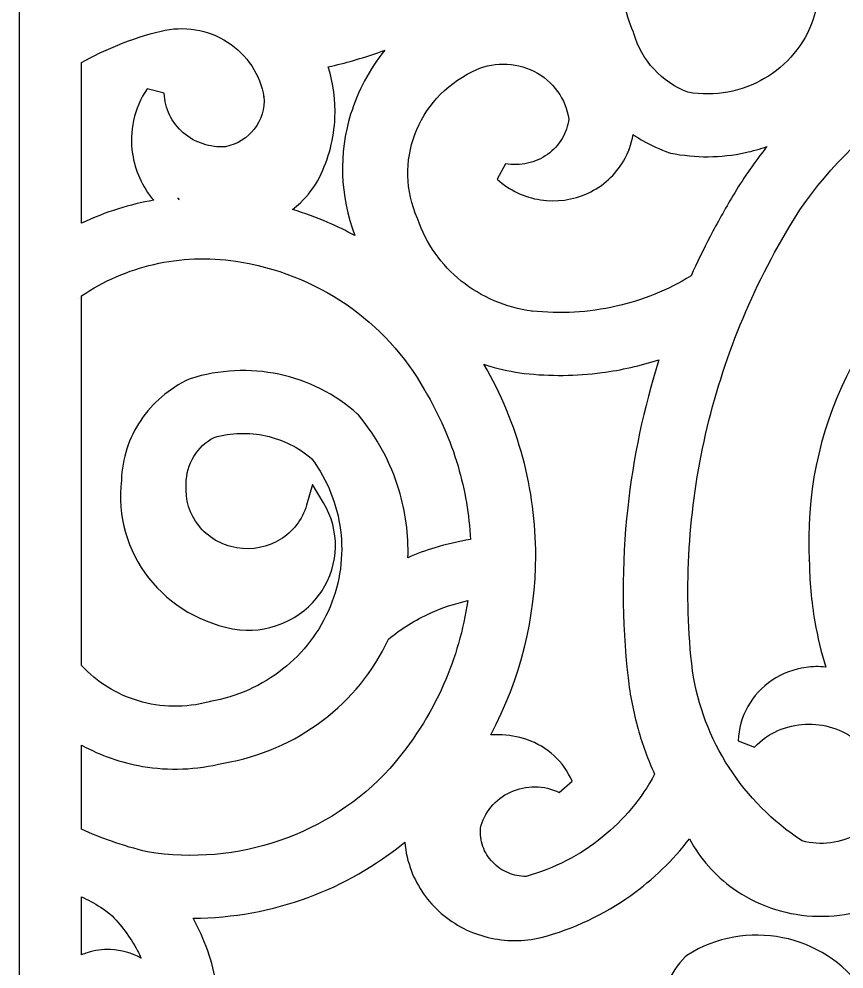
# Model space of a CAD drawing. Header units: centimetres. Extents: x 14.9 to 20.9, y -9 to 9.
# Drawn here: x 14.944 to 18.104, y -2.656 to 0.983 of the extents above; entities that cross this region are included whole.
import ezdxf

# ---------------------------------------------------------------- set-up
doc = ezdxf.new("R2010")
doc.units = ezdxf.units.CM
doc.header["$MEASUREMENT"] = 0
doc.layers.add('layer 1', color=7, linetype='Continuous')

msp = doc.modelspace()

# ---------------------------------------------------------------- linework, layer by layer
at = {"layer": 'layer 1', "color": 250, "lineweight": 30}
for points, knots in [([(14.94403, 9.00077), (14.94403, 9.00077), (20.90677, 9.00077), (20.90677, 9.00077), (20.90677, 9.00077), (20.90677, 9.00077), (20.90677, -9.00021), (20.90677, -9.00021), (20.90677, -9.00021), (20.90677, -9.00021), (14.94403, -9.00021), (14.94403, -9.00021), (14.94403, -9.00021), (14.94403, -9.00021), (14.94403, 9.00077), (14.94403, 9.00077)], [0, 0, 0, 0, 0.2, 0.2, 0.2, 0.2, 0.4, 0.4, 0.4, 0.4, 0.6, 0.6, 0.6, 0.6, 1, 1, 1, 1]), ([(17.2657, 1.70221), (17.27615, 1.70731), (17.28683, 1.71201), (17.29769, 1.7163), (17.29769, 1.7163), (17.35785, 1.74002), (17.42376, 1.75107), (17.49122, 1.74692), (17.49122, 1.74692), (17.58478, 1.74117), (17.67144, 1.70685), (17.74101, 1.652), (17.74101, 1.652), (17.81054, 1.59718), (17.86281, 1.52192), (17.88763, 1.43425), (17.88763, 1.43425), (17.88763, 1.43425), (17.88832, 1.43075), (17.88832, 1.43075), (17.88832, 1.43075), (17.90196, 1.34985), (17.88398, 1.27025), (17.84245, 1.20466), (17.84245, 1.20466), (17.80083, 1.13893), (17.73565, 1.08723), (17.65499, 1.06231), (17.65499, 1.06231), (17.65499, 1.06231), (17.61505, 1.11501), (17.61505, 1.11501), (17.61505, 1.11501), (17.64359, 1.15448), (17.65523, 1.20093), (17.6508, 1.24578), (17.6508, 1.24578), (17.64637, 1.29072), (17.62587, 1.33422), (17.59018, 1.3677), (17.59018, 1.3677), (17.55469, 1.40098), (17.50916, 1.41933), (17.46249, 1.42219), (17.46249, 1.42219), (17.41773, 1.42493), (17.37217, 1.41346), (17.33366, 1.38728), (17.33366, 1.38728), (17.29004, 1.32021), (17.26461, 1.24464), (17.25797, 1.16731), (17.25797, 1.16731), (17.25116, 1.08803), (17.2642, 1.0073), (17.29772, 0.93238), (17.29772, 0.93238), (17.29772, 0.93238), (17.29939, 0.92767), (17.29939, 0.92767), (17.29939, 0.92767), (17.31369, 0.87614), (17.34031, 0.82932), (17.37627, 0.79041), (17.37627, 0.79041), (17.41156, 0.75223), (17.45566, 0.72188), (17.50575, 0.70238), (17.50575, 0.70238), (17.61003, 0.68459), (17.71317, 0.70521), (17.7985, 0.75463), (17.7985, 0.75463), (17.88482, 0.80462), (17.95296, 0.88408), (17.9857, 0.98302), (17.9857, 0.98302), (17.9857, 0.98302), (17.98542, 0.98208), (17.98542, 0.98208), (17.98542, 0.98208), (18.02689, 1.12024), (18.04433, 1.2634), (18.03798, 1.40587), (18.03798, 1.40587), (18.03182, 1.54423), (18.00323, 1.68139), (17.95245, 1.81214), (17.95245, 1.81214), (17.83993, 1.87426), (17.73345, 1.94559), (17.63413, 2.02523), (17.63413, 2.02523), (17.55386, 2.08959), (17.47834, 2.15926), (17.40815, 2.23377), (17.40815, 2.23377), (17.39925, 2.12954), (17.38006, 2.02779), (17.35146, 1.92954), (17.35146, 1.92954), (17.32867, 1.85125), (17.29993, 1.7753), (17.2657, 1.70221)], [0, 0, 0, 0, 0.037037, 0.037037, 0.037037, 0.037037, 0.0740741, 0.0740741, 0.0740741, 0.0740741, 0.1111111, 0.1111111, 0.1111111, 0.1111111, 0.1481481, 0.1481481, 0.1481481, 0.1481481, 0.1851852, 0.1851852, 0.1851852, 0.1851852, 0.2222222, 0.2222222, 0.2222222, 0.2222222, 0.2592593, 0.2592593, 0.2592593, 0.2592593, 0.2962963, 0.2962963, 0.2962963, 0.2962963, 0.3333333, 0.3333333, 0.3333333, 0.3333333, 0.3703704, 0.3703704, 0.3703704, 0.3703704, 0.4074074, 0.4074074, 0.4074074, 0.4074074, 0.4444444, 0.4444444, 0.4444444, 0.4444444, 0.4814815, 0.4814815, 0.4814815, 0.4814815, 0.5185185, 0.5185185, 0.5185185, 0.5185185, 0.5555556, 0.5555556, 0.5555556, 0.5555556, 0.5925926, 0.5925926, 0.5925926, 0.5925926, 0.6296296, 0.6296296, 0.6296296, 0.6296296, 0.6666667, 0.6666667, 0.6666667, 0.6666667, 0.7037037, 0.7037037, 0.7037037, 0.7037037, 0.7407407, 0.7407407, 0.7407407, 0.7407407, 0.7777778, 0.7777778, 0.7777778, 0.7777778, 0.8148148, 0.8148148, 0.8148148, 0.8148148, 0.8518519, 0.8518519, 0.8518519, 0.8518519, 0.8888889, 0.8888889, 0.8888889, 0.8888889, 0.9259259, 0.9259259, 0.9259259, 0.9259259, 1, 1, 1, 1]), ([(15.18362, 0.20097), (15.22913, 0.22252), (15.27628, 0.24091), (15.3247, 0.256), (15.3247, 0.256), (15.36893, 0.26978), (15.41408, 0.28075), (15.45987, 0.2888), (15.45987, 0.2888), (15.41578, 0.34084), (15.38835, 0.40274), (15.37869, 0.46713), (15.37869, 0.46713), (15.36606, 0.55136), (15.38387, 0.6399), (15.43461, 0.71618), (15.43461, 0.71618), (15.43461, 0.71618), (15.50016, 0.69866), (15.50016, 0.69866), (15.50016, 0.69866), (15.50115, 0.66947), (15.50816, 0.64134), (15.52045, 0.61584), (15.52045, 0.61584), (15.53273, 0.59036), (15.55052, 0.56706), (15.57304, 0.54753), (15.57304, 0.54753), (15.59548, 0.52808), (15.62135, 0.51355), (15.64895, 0.50451), (15.64895, 0.50451), (15.67618, 0.49559), (15.70555, 0.49193), (15.73541, 0.49406), (15.73541, 0.49406), (15.78084, 0.50327), (15.8192, 0.52802), (15.84531, 0.56163), (15.84531, 0.56163), (15.87208, 0.5961), (15.88608, 0.63988), (15.88174, 0.68581), (15.88174, 0.68581), (15.88174, 0.68581), (15.88188, 0.68379), (15.88188, 0.68379), (15.88188, 0.68379), (15.87509, 0.72668), (15.85904, 0.76732), (15.83529, 0.80333), (15.83529, 0.80333), (15.81149, 0.83942), (15.78017, 0.87064), (15.74287, 0.89461), (15.74287, 0.89461), (15.7054, 0.9187), (15.66353, 0.93459), (15.6201, 0.94179), (15.6201, 0.94179), (15.57669, 0.94899), (15.53172, 0.94751), (15.48806, 0.93686), (15.48806, 0.93686), (15.43144, 0.92306), (15.37603, 0.9051), (15.32224, 0.88324), (15.32224, 0.88324), (15.27427, 0.86374), (15.22796, 0.84131), (15.18362, 0.81611), (15.18362, 0.81611), (15.18362, 0.81611), (15.18362, 0.20097), (15.18362, 0.20097)], [0, 0, 0, 0, 0.05, 0.05, 0.05, 0.05, 0.1, 0.1, 0.1, 0.1, 0.15, 0.15, 0.15, 0.15, 0.2, 0.2, 0.2, 0.2, 0.25, 0.25, 0.25, 0.25, 0.3, 0.3, 0.3, 0.3, 0.35, 0.35, 0.35, 0.35, 0.4, 0.4, 0.4, 0.4, 0.45, 0.45, 0.45, 0.45, 0.5, 0.5, 0.5, 0.5, 0.55, 0.55, 0.55, 0.55, 0.6, 0.6, 0.6, 0.6, 0.65, 0.65, 0.65, 0.65, 0.7, 0.7, 0.7, 0.7, 0.75, 0.75, 0.75, 0.75, 0.8, 0.8, 0.8, 0.8, 0.85, 0.85, 0.85, 0.85, 0.9, 0.9, 0.9, 0.9, 1, 1, 1, 1]), ([(20.44375, -0.2044), (20.40096, -0.08307), (20.3472, 0.03427), (20.28322, 0.14631), (20.28322, 0.14631), (20.21298, 0.26929), (20.13021, 0.38592), (20.03589, 0.49448), (20.03589, 0.49448), (19.89588, 0.65571), (19.71552, 0.77254), (19.51717, 0.83762), (19.51717, 0.83762), (19.31863, 0.90277), (19.10207, 0.91623), (18.88987, 0.87067), (18.88987, 0.87067), (18.88987, 0.87067), (18.88875, 0.8704), (18.88875, 0.8704), (18.88875, 0.8704), (18.67928, 0.83205), (18.48368, 0.75037), (18.31387, 0.63354), (18.31387, 0.63354), (18.14419, 0.5168), (18.00016, 0.36476), (17.8937, 0.18562), (17.8937, 0.18562), (17.8937, 0.18562), (17.89357, 0.18562), (17.89357, 0.18562), (17.89357, 0.18562), (17.73975, -0.07129), (17.63043, -0.34863), (17.56799, -0.63548), (17.56799, -0.63548), (17.50557, -0.92223), (17.48996, -1.21856), (17.52352, -1.51358), (17.52352, -1.51358), (17.5433, -1.64687), (17.59171, -1.77293), (17.66398, -1.88441), (17.66398, -1.88441), (17.73544, -1.99464), (17.83017, -2.09065), (17.94358, -2.16537), (17.94358, -2.16537), (17.97934, -2.17506), (18.01629, -2.1774), (18.05218, -2.1727), (18.05218, -2.1727), (18.08975, -2.16777), (18.12625, -2.15515), (18.15909, -2.13518), (18.15909, -2.13518), (18.19194, -2.1152), (18.21955, -2.0888), (18.2405, -2.0581), (18.2405, -2.0581), (18.25875, -2.03135), (18.2719, -2.00138), (18.279, -1.96958), (18.279, -1.96958), (18.25687, -1.94126), (18.2358, -1.91215), (18.21583, -1.8823), (18.21583, -1.8823), (18.19429, -1.85012), (18.17397, -1.81694), (18.15492, -1.78286), (18.15492, -1.78286), (18.09754, -1.73611), (18.02616, -1.71481), (17.95597, -1.71823), (17.95597, -1.71823), (17.88402, -1.72174), (17.81347, -1.75132), (17.76074, -1.80619), (17.76074, -1.80619), (17.76074, -1.80619), (17.69909, -1.7818), (17.69909, -1.7818), (17.69909, -1.7818), (17.70046, -1.73552), (17.71316, -1.69086), (17.73537, -1.6511), (17.73537, -1.6511), (17.75759, -1.6113), (17.78925, -1.57652), (17.82852, -1.55005), (17.82852, -1.55005), (17.86778, -1.52359), (17.9124, -1.50692), (17.95858, -1.50056), (17.95858, -1.50056), (17.98342, -1.49715), (18.0087, -1.49673), (18.03384, -1.4994), (18.03384, -1.4994), (18.01646, -1.44257), (18.00265, -1.38478), (17.99245, -1.32637), (17.99245, -1.32637), (17.97878, -1.24803), (17.97163, -1.16886), (17.97113, -1.08963), (17.97113, -1.08963), (17.97113, -1.08963), (17.97113, -1.09139), (17.97113, -1.09139), (17.97113, -1.09139), (17.95689, -0.84484), (18.00767, -0.60301), (18.11352, -0.38624), (18.11352, -0.38624), (18.21932, -0.1696), (18.38016, 0.02182), (18.58611, 0.16768), (18.58611, 0.16768), (18.58611, 0.16768), (18.58555, 0.16741), (18.58555, 0.16741), (18.58555, 0.16741), (18.69638, 0.249), (18.82426, 0.30257), (18.95802, 0.32613), (18.95802, 0.32613), (19.09156, 0.34964), (19.23065, 0.34308), (19.36413, 0.30447), (19.36413, 0.30447), (19.36413, 0.30447), (19.36608, 0.3038), (19.36608, 0.3038), (19.36608, 0.3038), (19.53598, 0.24384), (19.6858, 0.14623), (19.80543, 0.02153), (19.80543, 0.02153), (19.91342, -0.09105), (19.99686, -0.22572), (20.04832, -0.37475), (20.04832, -0.37475), (20.1053, -0.33371), (20.16667, -0.29879), (20.23132, -0.2705), (20.23132, -0.2705), (20.29894, -0.2409), (20.37019, -0.21867), (20.44375, -0.2044)], [0, 0, 0, 0, 0.025641, 0.025641, 0.025641, 0.025641, 0.0512821, 0.0512821, 0.0512821, 0.0512821, 0.0769231, 0.0769231, 0.0769231, 0.0769231, 0.1025641, 0.1025641, 0.1025641, 0.1025641, 0.1282051, 0.1282051, 0.1282051, 0.1282051, 0.1538462, 0.1538462, 0.1538462, 0.1538462, 0.1794872, 0.1794872, 0.1794872, 0.1794872, 0.2051282, 0.2051282, 0.2051282, 0.2051282, 0.2307692, 0.2307692, 0.2307692, 0.2307692, 0.2564103, 0.2564103, 0.2564103, 0.2564103, 0.2820513, 0.2820513, 0.2820513, 0.2820513, 0.3076923, 0.3076923, 0.3076923, 0.3076923, 0.3333333, 0.3333333, 0.3333333, 0.3333333, 0.3589744, 0.3589744, 0.3589744, 0.3589744, 0.3846154, 0.3846154, 0.3846154, 0.3846154, 0.4102564, 0.4102564, 0.4102564, 0.4102564, 0.4358974, 0.4358974, 0.4358974, 0.4358974, 0.4615385, 0.4615385, 0.4615385, 0.4615385, 0.4871795, 0.4871795, 0.4871795, 0.4871795, 0.5128205, 0.5128205, 0.5128205, 0.5128205, 0.5384615, 0.5384615, 0.5384615, 0.5384615, 0.5641026, 0.5641026, 0.5641026, 0.5641026, 0.5897436, 0.5897436, 0.5897436, 0.5897436, 0.6153846, 0.6153846, 0.6153846, 0.6153846, 0.6410256, 0.6410256, 0.6410256, 0.6410256, 0.6666667, 0.6666667, 0.6666667, 0.6666667, 0.6923077, 0.6923077, 0.6923077, 0.6923077, 0.7179487, 0.7179487, 0.7179487, 0.7179487, 0.7435897, 0.7435897, 0.7435897, 0.7435897, 0.7692308, 0.7692308, 0.7692308, 0.7692308, 0.7948718, 0.7948718, 0.7948718, 0.7948718, 0.8205128, 0.8205128, 0.8205128, 0.8205128, 0.8461538, 0.8461538, 0.8461538, 0.8461538, 0.8717949, 0.8717949, 0.8717949, 0.8717949, 0.8974359, 0.8974359, 0.8974359, 0.8974359, 0.9230769, 0.9230769, 0.9230769, 0.9230769, 0.9487179, 0.9487179, 0.9487179, 0.9487179, 1, 1, 1, 1]), ([(16.34513, 0.86377), (16.33627, 0.8605), (16.32737, 0.85729), (16.31843, 0.85416), (16.31843, 0.85416), (16.25689, 0.83258), (16.19345, 0.81434), (16.12832, 0.79968), (16.12832, 0.79968), (16.14844, 0.73613), (16.15702, 0.67026), (16.15418, 0.60493), (16.15418, 0.60493), (16.15078, 0.52657), (16.13095, 0.44875), (16.0949, 0.37638), (16.0949, 0.37638), (16.0949, 0.37638), (16.09449, 0.37558), (16.09449, 0.37558), (16.09449, 0.37558), (16.07549, 0.33988), (16.05093, 0.30748), (16.02185, 0.2794), (16.02185, 0.2794), (16.01225, 0.27013), (16.00218, 0.26134), (15.99166, 0.25307), (15.99166, 0.25307), (16.03771, 0.23927), (16.08287, 0.22287), (16.12691, 0.20398), (16.12691, 0.20398), (16.16226, 0.18881), (16.1969, 0.17203), (16.2307, 0.15368), (16.2307, 0.15368), (16.17187, 0.307), (16.16899, 0.46952), (16.21428, 0.61798), (16.21428, 0.61798), (16.2413, 0.70654), (16.28547, 0.79012), (16.34513, 0.86377)], [0, 0, 0, 0, 0.0833333, 0.0833333, 0.0833333, 0.0833333, 0.1666667, 0.1666667, 0.1666667, 0.1666667, 0.25, 0.25, 0.25, 0.25, 0.3333333, 0.3333333, 0.3333333, 0.3333333, 0.4166667, 0.4166667, 0.4166667, 0.4166667, 0.5, 0.5, 0.5, 0.5, 0.5833333, 0.5833333, 0.5833333, 0.5833333, 0.6666667, 0.6666667, 0.6666667, 0.6666667, 0.75, 0.75, 0.75, 0.75, 0.8333333, 0.8333333, 0.8333333, 0.8333333, 1, 1, 1, 1]), ([(17.29596, 0.5403), (17.29005, 0.50414), (17.27736, 0.46953), (17.25882, 0.43807), (17.25882, 0.43807), (17.22824, 0.38618), (17.18179, 0.34314), (17.12373, 0.31616), (17.12373, 0.31616), (17.06581, 0.28925), (17.00217, 0.28113), (16.94128, 0.29049), (16.94128, 0.29049), (16.88047, 0.29985), (16.82256, 0.32669), (16.77603, 0.36972), (16.77603, 0.36972), (16.77603, 0.36972), (16.80693, 0.42848), (16.80693, 0.42848), (16.80693, 0.42848), (16.83524, 0.42337), (16.86406, 0.42411), (16.89162, 0.4303), (16.89162, 0.4303), (16.91906, 0.43645), (16.9452, 0.44804), (16.96828, 0.46467), (16.96828, 0.46467), (16.99124, 0.48121), (17.01019, 0.50214), (17.02423, 0.52594), (17.02423, 0.52594), (17.03755, 0.5485), (17.04632, 0.57349), (17.0498, 0.59961), (17.0498, 0.59961), (17.04426, 0.63825), (17.02944, 0.6744), (17.0072, 0.70547), (17.0072, 0.70547), (16.98429, 0.73747), (16.95335, 0.76422), (16.91644, 0.78287), (16.91644, 0.78287), (16.87959, 0.80149), (16.83915, 0.81075), (16.7987, 0.81064), (16.7987, 0.81064), (16.75829, 0.81054), (16.71796, 0.8011), (16.68128, 0.78233), (16.68128, 0.78233), (16.68128, 0.78233), (16.68072, 0.78206), (16.68072, 0.78206), (16.68072, 0.78206), (16.57435, 0.73001), (16.4981, 0.64235), (16.46023, 0.54122), (16.46023, 0.54122), (16.42239, 0.44013), (16.42294, 0.3255), (16.47018, 0.21943), (16.47018, 0.21943), (16.47018, 0.21943), (16.47129, 0.21647), (16.47129, 0.21647), (16.47129, 0.21647), (16.50334, 0.1221), (16.562, 0.04065), (16.6382, -0.02059), (16.6382, -0.02059), (16.71438, -0.08182), (16.80784, -0.12264), (16.90948, -0.13574), (16.90948, -0.13574), (16.90948, -0.13574), (16.90893, -0.1356), (16.90893, -0.1356), (16.90893, -0.1356), (17.01725, -0.14764), (17.12606, -0.14126), (17.23068, -0.11752), (17.23068, -0.11752), (17.33193, -0.09455), (17.42914, -0.0554), (17.51809, -0.00103), (17.51809, -0.00103), (17.54083, 0.0495), (17.56527, 0.0999), (17.59139, 0.15011), (17.59139, 0.15011), (17.61888, 0.20296), (17.64796, 0.25498), (17.67859, 0.30609), (17.67859, 0.30609), (17.67859, 0.30609), (17.67845, 0.30609), (17.67845, 0.30609), (17.67845, 0.30609), (17.71455, 0.36677), (17.75458, 0.42515), (17.79827, 0.48089), (17.79827, 0.48089), (17.80187, 0.48549), (17.8055, 0.49007), (17.80916, 0.49463), (17.80916, 0.49463), (17.78213, 0.48517), (17.75452, 0.4774), (17.7265, 0.47134), (17.7265, 0.47134), (17.63312, 0.45117), (17.5354, 0.45019), (17.43982, 0.46981), (17.43982, 0.46981), (17.43982, 0.46981), (17.43537, 0.47103), (17.43537, 0.47103), (17.43537, 0.47103), (17.39924, 0.4835), (17.36456, 0.49926), (17.33178, 0.51805), (17.33178, 0.51805), (17.3196, 0.52503), (17.30765, 0.53245), (17.29596, 0.5403)], [0, 0, 0, 0, 0.030303, 0.030303, 0.030303, 0.030303, 0.0606061, 0.0606061, 0.0606061, 0.0606061, 0.0909091, 0.0909091, 0.0909091, 0.0909091, 0.1212121, 0.1212121, 0.1212121, 0.1212121, 0.1515152, 0.1515152, 0.1515152, 0.1515152, 0.1818182, 0.1818182, 0.1818182, 0.1818182, 0.2121212, 0.2121212, 0.2121212, 0.2121212, 0.2424242, 0.2424242, 0.2424242, 0.2424242, 0.2727273, 0.2727273, 0.2727273, 0.2727273, 0.3030303, 0.3030303, 0.3030303, 0.3030303, 0.3333333, 0.3333333, 0.3333333, 0.3333333, 0.3636364, 0.3636364, 0.3636364, 0.3636364, 0.3939394, 0.3939394, 0.3939394, 0.3939394, 0.4242424, 0.4242424, 0.4242424, 0.4242424, 0.4545455, 0.4545455, 0.4545455, 0.4545455, 0.4848485, 0.4848485, 0.4848485, 0.4848485, 0.5151515, 0.5151515, 0.5151515, 0.5151515, 0.5454545, 0.5454545, 0.5454545, 0.5454545, 0.5757576, 0.5757576, 0.5757576, 0.5757576, 0.6060606, 0.6060606, 0.6060606, 0.6060606, 0.6363636, 0.6363636, 0.6363636, 0.6363636, 0.6666667, 0.6666667, 0.6666667, 0.6666667, 0.6969697, 0.6969697, 0.6969697, 0.6969697, 0.7272727, 0.7272727, 0.7272727, 0.7272727, 0.7575758, 0.7575758, 0.7575758, 0.7575758, 0.7878788, 0.7878788, 0.7878788, 0.7878788, 0.8181818, 0.8181818, 0.8181818, 0.8181818, 0.8484848, 0.8484848, 0.8484848, 0.8484848, 0.8787879, 0.8787879, 0.8787879, 0.8787879, 0.9090909, 0.9090909, 0.9090909, 0.9090909, 0.9393939, 0.9393939, 0.9393939, 0.9393939, 1, 1, 1, 1]), ([(15.5521, 0.29575), (15.55241, 0.29553), (15.55278, 0.29527), (15.55321, 0.29497), (15.55321, 0.29497), (15.55321, 0.29497), (15.55321, 0.29505), (15.55321, 0.29505), (15.55321, 0.29505), (15.55168, 0.29611), (15.55065, 0.29681), (15.5521, 0.29575)], [0, 0, 0, 0, 0.25, 0.25, 0.25, 0.25, 0.5, 0.5, 0.5, 0.5, 1, 1, 1, 1]), ([(15.55321, 0.29505), (15.55321, 0.29505), (15.55321, 0.29511), (15.55321, 0.29511), (15.55321, 0.29511), (15.56105, 0.28956), (15.55618, 0.29298), (15.55321, 0.29505)], [0, 0, 0, 0, 0.3333333, 0.3333333, 0.3333333, 0.3333333, 1, 1, 1, 1]), ([(15.18362, -1.49343), (15.24282, -1.55798), (15.31854, -1.60441), (15.40145, -1.62914), (15.40145, -1.62914), (15.48741, -1.65477), (15.58121, -1.6572), (15.67248, -1.63244), (15.67248, -1.63244), (15.67248, -1.63244), (15.67582, -1.63177), (15.67582, -1.63177), (15.67582, -1.63177), (15.77945, -1.61354), (15.87468, -1.57016), (15.9539, -1.50765), (15.9539, -1.50765), (16.03303, -1.4452), (16.0961, -1.36363), (16.13548, -1.26896), (16.13548, -1.26896), (16.17485, -1.17432), (16.18776, -1.0731), (16.1754, -0.97477), (16.1754, -0.97477), (16.16321, -0.87783), (16.12643, -0.78384), (16.06621, -0.7019), (16.06621, -0.7019), (16.01521, -0.6578), (15.95436, -0.62797), (15.8899, -0.61378), (15.8899, -0.61378), (15.82533, -0.59957), (15.75703, -0.601), (15.69128, -0.61945), (15.69128, -0.61945), (15.65886, -0.63698), (15.63241, -0.66239), (15.61388, -0.69252), (15.61388, -0.69252), (15.61388, -0.69252), (15.61374, -0.69252), (15.61374, -0.69252), (15.61374, -0.69252), (15.59474, -0.72341), (15.58429, -0.75943), (15.58454, -0.79709), (15.58454, -0.79709), (15.58454, -0.79709), (15.58454, -0.79992), (15.58454, -0.79992), (15.58454, -0.79992), (15.57955, -0.85876), (15.59795, -0.91439), (15.63249, -0.95774), (15.63249, -0.95774), (15.66711, -1.00119), (15.71796, -1.03258), (15.77776, -1.04279), (15.77776, -1.04279), (15.83764, -1.05301), (15.89656, -1.04035), (15.94449, -1.01095), (15.94449, -1.01095), (15.99231, -0.98163), (16.02924, -0.93553), (16.04527, -0.87882), (16.04527, -0.87882), (16.04527, -0.87882), (16.06767, -0.79955), (16.06767, -0.79955), (16.06767, -0.79955), (16.06767, -0.79955), (16.1104, -0.87046), (16.1104, -0.87046), (16.1104, -0.87046), (16.14205, -0.92297), (16.15721, -0.98176), (16.15605, -1.0402), (16.15605, -1.0402), (16.15487, -1.09887), (16.13737, -1.15718), (16.10367, -1.20843), (16.10367, -1.20843), (16.07003, -1.2596), (16.0229, -1.29958), (15.96849, -1.32544), (15.96849, -1.32544), (15.9144, -1.35114), (15.85299, -1.36268), (15.79041, -1.35712), (15.79041, -1.35712), (15.79041, -1.35712), (15.78847, -1.35698), (15.78847, -1.35698), (15.78847, -1.35698), (15.64452, -1.33645), (15.52229, -1.26199), (15.44066, -1.1577), (15.44066, -1.1577), (15.35977, -1.05437), (15.31883, -0.92166), (15.33621, -0.78308), (15.33621, -0.78308), (15.3387, -0.70035), (15.36503, -0.62165), (15.41006, -0.55462), (15.41006, -0.55462), (15.45509, -0.48758), (15.51875, -0.43237), (15.59589, -0.39662), (15.59589, -0.39662), (15.59589, -0.39662), (15.60007, -0.395), (15.60007, -0.395), (15.60007, -0.395), (15.71154, -0.35947), (15.82857, -0.35464), (15.93925, -0.37799), (15.93925, -0.37799), (16.05006, -0.40138), (16.15446, -0.45293), (16.24052, -0.53012), (16.24052, -0.53012), (16.24052, -0.53012), (16.24386, -0.53376), (16.24386, -0.53376), (16.24386, -0.53376), (16.31527, -0.61908), (16.36766, -0.71638), (16.39918, -0.81963), (16.39918, -0.81963), (16.42485, -0.90368), (16.4367, -0.9917), (16.43373, -1.08041), (16.43373, -1.08041), (16.46738, -1.06577), (16.50178, -1.05307), (16.53675, -1.04237), (16.53675, -1.04237), (16.5813, -1.02874), (16.6269, -1.01828), (16.6732, -1.0111), (16.6732, -1.0111), (16.66836, -0.91558), (16.65233, -0.82136), (16.62562, -0.73019), (16.62562, -0.73019), (16.59609, -0.62939), (16.5534, -0.53202), (16.49825, -0.4405), (16.49825, -0.4405), (16.49825, -0.4405), (16.49769, -0.43929), (16.49769, -0.43929), (16.49769, -0.43929), (16.42417, -0.30652), (16.32042, -0.19432), (16.19653, -0.10958), (16.19653, -0.10958), (16.07271, -0.0249), (15.92878, 0.03226), (15.77484, 0.05499), (15.77484, 0.05499), (15.77484, 0.05499), (15.77456, 0.05512), (15.77456, 0.05512), (15.77456, 0.05512), (15.66912, 0.07128), (15.56232, 0.06683), (15.46008, 0.04313), (15.46008, 0.04313), (15.36172, 0.02034), (15.2678, -0.02032), (15.18362, -0.0776), (15.18362, -0.0776), (15.18362, -0.0776), (15.18362, -1.49343), (15.18362, -1.49343)], [0, 0, 0, 0, 0.0217391, 0.0217391, 0.0217391, 0.0217391, 0.0434783, 0.0434783, 0.0434783, 0.0434783, 0.0652174, 0.0652174, 0.0652174, 0.0652174, 0.0869565, 0.0869565, 0.0869565, 0.0869565, 0.1086957, 0.1086957, 0.1086957, 0.1086957, 0.1304348, 0.1304348, 0.1304348, 0.1304348, 0.1521739, 0.1521739, 0.1521739, 0.1521739, 0.173913, 0.173913, 0.173913, 0.173913, 0.1956522, 0.1956522, 0.1956522, 0.1956522, 0.2173913, 0.2173913, 0.2173913, 0.2173913, 0.2391304, 0.2391304, 0.2391304, 0.2391304, 0.2608696, 0.2608696, 0.2608696, 0.2608696, 0.2826087, 0.2826087, 0.2826087, 0.2826087, 0.3043478, 0.3043478, 0.3043478, 0.3043478, 0.326087, 0.326087, 0.326087, 0.326087, 0.3478261, 0.3478261, 0.3478261, 0.3478261, 0.3695652, 0.3695652, 0.3695652, 0.3695652, 0.3913043, 0.3913043, 0.3913043, 0.3913043, 0.4130435, 0.4130435, 0.4130435, 0.4130435, 0.4347826, 0.4347826, 0.4347826, 0.4347826, 0.4565217, 0.4565217, 0.4565217, 0.4565217, 0.4782609, 0.4782609, 0.4782609, 0.4782609, 0.5, 0.5, 0.5, 0.5, 0.5217391, 0.5217391, 0.5217391, 0.5217391, 0.5434783, 0.5434783, 0.5434783, 0.5434783, 0.5652174, 0.5652174, 0.5652174, 0.5652174, 0.5869565, 0.5869565, 0.5869565, 0.5869565, 0.6086957, 0.6086957, 0.6086957, 0.6086957, 0.6304348, 0.6304348, 0.6304348, 0.6304348, 0.6521739, 0.6521739, 0.6521739, 0.6521739, 0.673913, 0.673913, 0.673913, 0.673913, 0.6956522, 0.6956522, 0.6956522, 0.6956522, 0.7173913, 0.7173913, 0.7173913, 0.7173913, 0.7391304, 0.7391304, 0.7391304, 0.7391304, 0.7608696, 0.7608696, 0.7608696, 0.7608696, 0.7826087, 0.7826087, 0.7826087, 0.7826087, 0.8043478, 0.8043478, 0.8043478, 0.8043478, 0.826087, 0.826087, 0.826087, 0.826087, 0.8478261, 0.8478261, 0.8478261, 0.8478261, 0.8695652, 0.8695652, 0.8695652, 0.8695652, 0.8913043, 0.8913043, 0.8913043, 0.8913043, 0.9130435, 0.9130435, 0.9130435, 0.9130435, 0.9347826, 0.9347826, 0.9347826, 0.9347826, 0.9565217, 0.9565217, 0.9565217, 0.9565217, 1, 1, 1, 1]), ([(15.17235, -0.08608), (15.17235, -0.08608), (15.17235, -0.08609), (15.17235, -0.08609), (15.17235, -0.08609), (15.17235, -0.08609), (15.17235, -0.08608), (15.17235, -0.08608)], [0, 0, 0, 0, 0.3333333, 0.3333333, 0.3333333, 0.3333333, 1, 1, 1, 1]), ([(16.7246, -0.33928), (16.85705, -0.56706), (16.92327, -0.82002), (16.92324, -1.0729), (16.92324, -1.0729), (16.92321, -1.30847), (16.8657, -1.54409), (16.75071, -1.75936), (16.75071, -1.75936), (16.76094, -1.75864), (16.77117, -1.75838), (16.78138, -1.75855), (16.78138, -1.75855), (16.81775, -1.75918), (16.8542, -1.76548), (16.88931, -1.77741), (16.88931, -1.77741), (16.92857, -1.79075), (16.96394, -1.81187), (16.99343, -1.83895), (16.99343, -1.83895), (17.02286, -1.86596), (17.04649, -1.89899), (17.06235, -1.93623), (17.06235, -1.93623), (17.06235, -1.93623), (17.0135, -1.98004), (17.0135, -1.98004), (17.0135, -1.98004), (16.98432, -1.96577), (16.95245, -1.95845), (16.92043, -1.95811), (16.92043, -1.95811), (16.88836, -1.95778), (16.85626, -1.96444), (16.82666, -1.97814), (16.82666, -1.97814), (16.79718, -1.99179), (16.77171, -2.01176), (16.75184, -2.03614), (16.75184, -2.03614), (16.73267, -2.05966), (16.71883, -2.08709), (16.71173, -2.11669), (16.71173, -2.11669), (16.70971, -2.14073), (16.71285, -2.16441), (16.72065, -2.18633), (16.72065, -2.18633), (16.72863, -2.20877), (16.74138, -2.22956), (16.75835, -2.24721), (16.75835, -2.24721), (16.77539, -2.26492), (16.79589, -2.27873), (16.81837, -2.288), (16.81837, -2.288), (16.83946, -2.29671), (16.86246, -2.30142), (16.88614, -2.30162), (16.88614, -2.30162), (16.99419, -2.27145), (17.0934, -2.21992), (17.17828, -2.15146), (17.17828, -2.15146), (17.26026, -2.08535), (17.32863, -2.00359), (17.37844, -1.91019), (17.37844, -1.91019), (17.35303, -1.8538), (17.33194, -1.79591), (17.31532, -1.73698), (17.31532, -1.73698), (17.29725, -1.67294), (17.28434, -1.60718), (17.27678, -1.5403), (17.27678, -1.5403), (17.27678, -1.5403), (17.27678, -1.54044), (17.27678, -1.54044), (17.27678, -1.54044), (17.25204, -1.32367), (17.2517, -1.10554), (17.27536, -0.88984), (17.27536, -0.88984), (17.29645, -0.69753), (17.33655, -0.50733), (17.39536, -0.32193), (17.39536, -0.32193), (17.32431, -0.34509), (17.25119, -0.36165), (17.177, -0.37148), (17.177, -0.37148), (17.07847, -0.38453), (16.97838, -0.38562), (16.87909, -0.37444), (16.87909, -0.37444), (16.87909, -0.37444), (16.87853, -0.37431), (16.87853, -0.37431), (16.87853, -0.37431), (16.83406, -0.36869), (16.79034, -0.35942), (16.74785, -0.34665), (16.74785, -0.34665), (16.74005, -0.34431), (16.7323, -0.34185), (16.7246, -0.33928)], [0, 0, 0, 0, 0.0357143, 0.0357143, 0.0357143, 0.0357143, 0.0714286, 0.0714286, 0.0714286, 0.0714286, 0.1071429, 0.1071429, 0.1071429, 0.1071429, 0.1428571, 0.1428571, 0.1428571, 0.1428571, 0.1785714, 0.1785714, 0.1785714, 0.1785714, 0.2142857, 0.2142857, 0.2142857, 0.2142857, 0.25, 0.25, 0.25, 0.25, 0.2857143, 0.2857143, 0.2857143, 0.2857143, 0.3214286, 0.3214286, 0.3214286, 0.3214286, 0.3571429, 0.3571429, 0.3571429, 0.3571429, 0.3928571, 0.3928571, 0.3928571, 0.3928571, 0.4285714, 0.4285714, 0.4285714, 0.4285714, 0.4642857, 0.4642857, 0.4642857, 0.4642857, 0.5, 0.5, 0.5, 0.5, 0.5357143, 0.5357143, 0.5357143, 0.5357143, 0.5714286, 0.5714286, 0.5714286, 0.5714286, 0.6071429, 0.6071429, 0.6071429, 0.6071429, 0.6428571, 0.6428571, 0.6428571, 0.6428571, 0.6785714, 0.6785714, 0.6785714, 0.6785714, 0.7142857, 0.7142857, 0.7142857, 0.7142857, 0.75, 0.75, 0.75, 0.75, 0.7857143, 0.7857143, 0.7857143, 0.7857143, 0.8214286, 0.8214286, 0.8214286, 0.8214286, 0.8571429, 0.8571429, 0.8571429, 0.8571429, 0.8928571, 0.8928571, 0.8928571, 0.8928571, 0.9285714, 0.9285714, 0.9285714, 0.9285714, 1, 1, 1, 1]), ([(15.18362, -2.12041), (15.22085, -2.13757), (15.25896, -2.15306), (15.29781, -2.16676), (15.29781, -2.16676), (15.34281, -2.18263), (15.38881, -2.19616), (15.43564, -2.20721), (15.43564, -2.20721), (15.60847, -2.2355), (15.7827, -2.21946), (15.94267, -2.16447), (15.94267, -2.16447), (16.10281, -2.10942), (16.24861, -2.01537), (16.3643, -1.88775), (16.3643, -1.88775), (16.3643, -1.88775), (16.36403, -1.88802), (16.36403, -1.88802), (16.36403, -1.88802), (16.4498, -1.79086), (16.51923, -1.68217), (16.57053, -1.56597), (16.57053, -1.56597), (16.61564, -1.4638), (16.64673, -1.35591), (16.6626, -1.24502), (16.6626, -1.24502), (16.61315, -1.25605), (16.56519, -1.2721), (16.5195, -1.29281), (16.5195, -1.29281), (16.46196, -1.3189), (16.40793, -1.35246), (16.35895, -1.39278), (16.35895, -1.39278), (16.30134, -1.51664), (16.2141, -1.62284), (16.10674, -1.70414), (16.10674, -1.70414), (15.99755, -1.78684), (15.86766, -1.84377), (15.72709, -1.86736), (15.72709, -1.86736), (15.62333, -1.89363), (15.51783, -1.89692), (15.4171, -1.87981), (15.4171, -1.87981), (15.33504, -1.86587), (15.25603, -1.83835), (15.18362, -1.79865), (15.18362, -1.79865), (15.18362, -1.79865), (15.18362, -2.12041), (15.18362, -2.12041)], [0, 0, 0, 0, 0.0666667, 0.0666667, 0.0666667, 0.0666667, 0.1333333, 0.1333333, 0.1333333, 0.1333333, 0.2, 0.2, 0.2, 0.2, 0.2666667, 0.2666667, 0.2666667, 0.2666667, 0.3333333, 0.3333333, 0.3333333, 0.3333333, 0.4, 0.4, 0.4, 0.4, 0.4666667, 0.4666667, 0.4666667, 0.4666667, 0.5333333, 0.5333333, 0.5333333, 0.5333333, 0.6, 0.6, 0.6, 0.6, 0.6666667, 0.6666667, 0.6666667, 0.6666667, 0.7333333, 0.7333333, 0.7333333, 0.7333333, 0.8, 0.8, 0.8, 0.8, 0.8666667, 0.8666667, 0.8666667, 0.8666667, 1, 1, 1, 1]), ([(18.84357, -2.41867), (18.74584, -2.37499), (18.65308, -2.319), (18.56785, -2.25116), (18.56785, -2.25116), (18.56785, -2.25116), (18.56882, -2.25197), (18.56882, -2.25197), (18.56882, -2.25197), (18.55035, -2.2383), (18.53246, -2.22443), (18.51517, -2.21038), (18.51517, -2.21038), (18.509, -2.20536), (18.50285, -2.20028), (18.49673, -2.19513), (18.49673, -2.19513), (18.44627, -2.27375), (18.37692, -2.33746), (18.29627, -2.38204), (18.29627, -2.38204), (18.20285, -2.43368), (18.09447, -2.45965), (17.98292, -2.45344), (17.98292, -2.45344), (17.87121, -2.44722), (17.76653, -2.40938), (17.67983, -2.3477), (17.67983, -2.3477), (17.61022, -2.2982), (17.55228, -2.2333), (17.51167, -2.15707), (17.51167, -2.15707), (17.44826, -2.24055), (17.37245, -2.3137), (17.2872, -2.37442), (17.2872, -2.37442), (17.18497, -2.44721), (17.06908, -2.50213), (16.94463, -2.53553), (16.94463, -2.53553), (16.94463, -2.53553), (16.94352, -2.5358), (16.94352, -2.5358), (16.94352, -2.5358), (16.87579, -2.55172), (16.80627, -2.55102), (16.74078, -2.53512), (16.74078, -2.53512), (16.67503, -2.51915), (16.61332, -2.48803), (16.56149, -2.44316), (16.56149, -2.44316), (16.50978, -2.3984), (16.47099, -2.34248), (16.44722, -2.28089), (16.44722, -2.28089), (16.43349, -2.24531), (16.42487, -2.20789), (16.42176, -2.16968), (16.42176, -2.16968), (16.31115, -2.26107), (16.18594, -2.33252), (16.0521, -2.38181), (16.0521, -2.38181), (16.0521, -2.38181), (16.05196, -2.38181), (16.05196, -2.38181), (16.05196, -2.38181), (15.91202, -2.43335), (15.76275, -2.46076), (15.61095, -2.46155), (15.61095, -2.46155), (15.65575, -2.54207), (15.68581, -2.62885), (15.70049, -2.71806), (15.70049, -2.71806), (15.71844, -2.82706), (15.71336, -2.9396), (15.68412, -3.04868), (15.68412, -3.04868), (15.68384, -3.05031), (15.68355, -3.05193), (15.68325, -3.05356), (15.68325, -3.05356), (15.71513, -3.02508), (15.74873, -2.99849), (15.78388, -2.97392), (15.78388, -2.97392), (15.86315, -2.91849), (15.95003, -2.87351), (16.04232, -2.84049), (16.04232, -2.84049), (16.04232, -2.84049), (16.04552, -2.83955), (16.04552, -2.83955), (16.04552, -2.83955), (16.30242, -2.77363), (16.56448, -2.80557), (16.78702, -2.91369), (16.78702, -2.91369), (17.00968, -3.02186), (17.19289, -3.20625), (17.29195, -3.44515), (17.29195, -3.44515), (17.29195, -3.44515), (17.29209, -3.44555), (17.29209, -3.44555), (17.29209, -3.44555), (17.29896, -3.46265), (17.30479, -3.47765), (17.30955, -3.49052), (17.30955, -3.49052), (17.31288, -3.49951), (17.3163, -3.50904), (17.3198, -3.51908), (17.3198, -3.51908), (17.39278, -3.5404), (17.46826, -3.55142), (17.54392, -3.55212), (17.54392, -3.55212), (17.62494, -3.55286), (17.70606, -3.54173), (17.78448, -3.5187), (17.78448, -3.5187), (17.84484, -3.49528), (17.89743, -3.45858), (17.93873, -3.41254), (17.93873, -3.41254), (17.98048, -3.36598), (18.01086, -3.30989), (18.02623, -3.24828), (18.02623, -3.24828), (18.04159, -3.18671), (18.04103, -3.1234), (18.02584, -3.06354), (18.02584, -3.06354), (18.01078, -3.00418), (17.98138, -2.94828), (17.93891, -2.90089), (17.93891, -2.90089), (17.90733, -2.87151), (17.86865, -2.85188), (17.82754, -2.84302), (17.82754, -2.84302), (17.7861, -2.83409), (17.74201, -2.83612), (17.70007, -2.85012), (17.70007, -2.85012), (17.65822, -2.8641), (17.62227, -2.8888), (17.59533, -2.92056), (17.59533, -2.92056), (17.56834, -2.95238), (17.55029, -2.99131), (17.54427, -3.03367), (17.54427, -3.03367), (17.54427, -3.03367), (17.53342, -3.1101), (17.53342, -3.1101), (17.53342, -3.1101), (17.53342, -3.1101), (17.48192, -3.05133), (17.48192, -3.05133), (17.48192, -3.05133), (17.42529, -2.9867), (17.39851, -2.90667), (17.40105, -2.82761), (17.40105, -2.82761), (17.4036, -2.7484), (17.4355, -2.67004), (17.49621, -2.60892), (17.49621, -2.60892), (17.49621, -2.60892), (17.5022, -2.60393), (17.5022, -2.60393), (17.5022, -2.60393), (17.61444, -2.53247), (17.74607, -2.51178), (17.8682, -2.5361), (17.8682, -2.5361), (17.99031, -2.56042), (18.10281, -2.62974), (18.17684, -2.73831), (18.17684, -2.73831), (18.17684, -2.73831), (18.17601, -2.7371), (18.17601, -2.7371), (18.17601, -2.7371), (18.20002, -2.76912), (18.22103, -2.80322), (18.23882, -2.83896), (18.23882, -2.83896), (18.24177, -2.8449), (18.24463, -2.85088), (18.24741, -2.85691), (18.24741, -2.85691), (18.27523, -2.79428), (18.31178, -2.736), (18.35578, -2.6836), (18.35578, -2.6836), (18.42097, -2.60598), (18.50247, -2.54125), (18.59615, -2.49435), (18.59615, -2.49435), (18.67447, -2.45513), (18.75822, -2.42982), (18.84357, -2.41867)], [0, 0, 0, 0, 0.0188679, 0.0188679, 0.0188679, 0.0188679, 0.0377358, 0.0377358, 0.0377358, 0.0377358, 0.0566038, 0.0566038, 0.0566038, 0.0566038, 0.0754717, 0.0754717, 0.0754717, 0.0754717, 0.0943396, 0.0943396, 0.0943396, 0.0943396, 0.1132075, 0.1132075, 0.1132075, 0.1132075, 0.1320755, 0.1320755, 0.1320755, 0.1320755, 0.1509434, 0.1509434, 0.1509434, 0.1509434, 0.1698113, 0.1698113, 0.1698113, 0.1698113, 0.1886792, 0.1886792, 0.1886792, 0.1886792, 0.2075472, 0.2075472, 0.2075472, 0.2075472, 0.2264151, 0.2264151, 0.2264151, 0.2264151, 0.245283, 0.245283, 0.245283, 0.245283, 0.2641509, 0.2641509, 0.2641509, 0.2641509, 0.2830189, 0.2830189, 0.2830189, 0.2830189, 0.3018868, 0.3018868, 0.3018868, 0.3018868, 0.3207547, 0.3207547, 0.3207547, 0.3207547, 0.3396226, 0.3396226, 0.3396226, 0.3396226, 0.3584906, 0.3584906, 0.3584906, 0.3584906, 0.3773585, 0.3773585, 0.3773585, 0.3773585, 0.3962264, 0.3962264, 0.3962264, 0.3962264, 0.4150943, 0.4150943, 0.4150943, 0.4150943, 0.4339623, 0.4339623, 0.4339623, 0.4339623, 0.4528302, 0.4528302, 0.4528302, 0.4528302, 0.4716981, 0.4716981, 0.4716981, 0.4716981, 0.490566, 0.490566, 0.490566, 0.490566, 0.509434, 0.509434, 0.509434, 0.509434, 0.5283019, 0.5283019, 0.5283019, 0.5283019, 0.5471698, 0.5471698, 0.5471698, 0.5471698, 0.5660377, 0.5660377, 0.5660377, 0.5660377, 0.5849057, 0.5849057, 0.5849057, 0.5849057, 0.6037736, 0.6037736, 0.6037736, 0.6037736, 0.6226415, 0.6226415, 0.6226415, 0.6226415, 0.6415094, 0.6415094, 0.6415094, 0.6415094, 0.6603774, 0.6603774, 0.6603774, 0.6603774, 0.6792453, 0.6792453, 0.6792453, 0.6792453, 0.6981132, 0.6981132, 0.6981132, 0.6981132, 0.7169811, 0.7169811, 0.7169811, 0.7169811, 0.7358491, 0.7358491, 0.7358491, 0.7358491, 0.754717, 0.754717, 0.754717, 0.754717, 0.7735849, 0.7735849, 0.7735849, 0.7735849, 0.7924528, 0.7924528, 0.7924528, 0.7924528, 0.8113208, 0.8113208, 0.8113208, 0.8113208, 0.8301887, 0.8301887, 0.8301887, 0.8301887, 0.8490566, 0.8490566, 0.8490566, 0.8490566, 0.8679245, 0.8679245, 0.8679245, 0.8679245, 0.8867925, 0.8867925, 0.8867925, 0.8867925, 0.9056604, 0.9056604, 0.9056604, 0.9056604, 0.9245283, 0.9245283, 0.9245283, 0.9245283, 0.9433962, 0.9433962, 0.9433962, 0.9433962, 0.9622642, 0.9622642, 0.9622642, 0.9622642, 1, 1, 1, 1]), ([(15.18362, -2.6017), (15.1908, -2.59875), (15.19814, -2.59611), (15.2056, -2.59379), (15.2056, -2.59379), (15.23402, -2.58496), (15.26398, -2.58078), (15.29428, -2.5819), (15.29428, -2.5819), (15.33641, -2.58346), (15.37661, -2.59494), (15.41198, -2.6144), (15.41198, -2.6144), (15.40764, -2.60495), (15.40304, -2.59562), (15.39818, -2.58641), (15.39818, -2.58641), (15.37075, -2.53444), (15.33514, -2.48664), (15.29234, -2.44488), (15.29234, -2.44488), (15.26928, -2.42679), (15.24479, -2.41091), (15.21921, -2.39726), (15.21921, -2.39726), (15.20751, -2.39101), (15.19563, -2.38526), (15.18362, -2.38001), (15.18362, -2.38001), (15.18362, -2.38001), (15.18362, -2.6017), (15.18362, -2.6017)], [0, 0, 0, 0, 0.1111111, 0.1111111, 0.1111111, 0.1111111, 0.2222222, 0.2222222, 0.2222222, 0.2222222, 0.3333333, 0.3333333, 0.3333333, 0.3333333, 0.4444444, 0.4444444, 0.4444444, 0.4444444, 0.5555556, 0.5555556, 0.5555556, 0.5555556, 0.6666667, 0.6666667, 0.6666667, 0.6666667, 0.7777778, 0.7777778, 0.7777778, 0.7777778, 1, 1, 1, 1])]:
    msp.add_open_spline(points, degree=3, knots=knots, dxfattribs=at)

doc.saveas('drawing.dxf')
